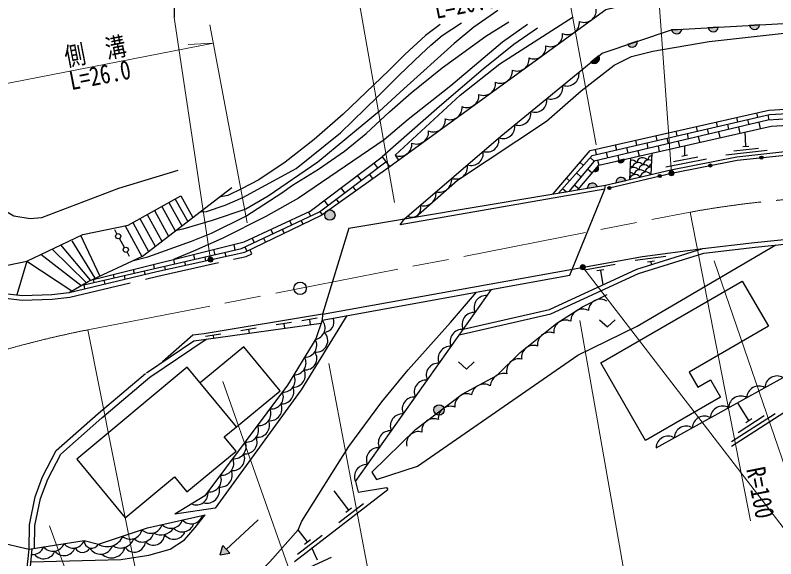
# Model space of a CAD drawing. Units: millimetres at full size, sheet at 1:1000; details may follow other scales. Extents: x 40000 to 680000, y 20000 to 380000.
# Drawn here: x 446060 to 519534, y 266390 to 318858 of the extents above; entities that cross this region are included whole.
import ezdxf
from ezdxf.enums import TextEntityAlignment as Align

# ---------------------------------------------------------------- set-up
doc = ezdxf.new("R2010")
doc.units = ezdxf.units.MM
doc.header["$LTSCALE"] = 1000
doc.linetypes.add('CHAIN', pattern=[18.5, 12, -1.5, 3.5, -1.5])
doc.linetypes.add('DASHED', pattern=[7.5, 6, -1.5])
for name, color, linetype, lineweight in [('M-BGD', 7, 'Continuous', 25), ('M-BMK', 2, 'CHAIN', 13), ('M-BMK-SRVR', 3, 'Continuous', 25), ('M-STR-HTXT', 7, 'Continuous', 13), ('M-STR-STR1', 1, 'Continuous', 25), ('M-STR-STRC', 7, 'Continuous', 25)]:
    doc.layers.add(name, color=color, linetype=linetype, lineweight=lineweight)
doc.styles.add('ＭＳ ゴシック', font='')
doc.styles.get('ＭＳ ゴシック').set_extended_font_data('MS Gothic')

msp = doc.modelspace()

# ---------------------------------------------------------------- hatches: boundary and pattern name
at = {"layer": 'M-BGD'}
for points in [[(510450, 317493, -0.82183), (509461, 317437)], [(513978, 317693, -0.82183), (512989, 317637)], [(517971, 317919, -0.82183), (516982, 317863)], [(506163, 316339, -0.82183), (505223, 316026)], [(502442, 314941, -0.82183), (501675, 314314)], [(504282, 304815), (504893, 304953, -0.84072)], [(518002, 305100, -1), (518300, 305132, -1)], [(501936, 303799), (502341, 304276, -0.84072)], [(513068, 304318, -1), (513362, 304376, -0.41421), (513244, 304200, -0.41421)], [(508174, 303299, -1), (508466, 303368, -0.41421), (508354, 303187, -0.41421)], [(504079, 302684, -0.82183), (505043, 302912)], [(501328, 302154, -0.82183), (502305, 302318)], [(503308, 302147, -1), (503600, 302216, -0.41421), (503489, 302035, -0.41421)], [(475959, 299566, -1), (476959, 299566, -1)], [(486504, 280754, -1), (487504, 280754, -1)], [(466106, 267668), (465858, 266758), (466785, 266934)]]:
    msp.add_hatch(color=256, dxfattribs=at).paths.add_polyline_path(points)
at = {"layer": 'M-STR-HTXT'}
for points in [[(509684, 303724, -0.41421), (509585, 303385, -0.41421), (509245, 303485, -1)], [(465141, 295387, -0.41421), (465041, 295048, -0.41421), (464701, 295148, -1)], [(501111, 294656, -0.41421), (501011, 294317, -0.41421), (500672, 294417, -1)]]:
    msp.add_hatch(color=256, dxfattribs=at).paths.add_polyline_path(points)

# ---------------------------------------------------------------- linework, layer by layer
at = {"layer": 'M-BGD'}
for p, q in [((510450, 317493), (509461, 317437)), ((513978, 317693), (512989, 317637)), ((517971, 317919), (516982, 317863)), ((506163, 316339), (505223, 316026)), ((502442, 314941), (501675, 314314)), ((517684, 309435), (517781, 309008)), ((515734, 308994), (515832, 308558)), ((516806, 308783), (516919, 308283)), ((518755, 309232), (518871, 308721)), ((511832, 308111), (511934, 307659)), ((512909, 307884), (513025, 307370)), ((513783, 308552), (513883, 308109)), ((514858, 308333), (514972, 307827)), ((515946, 308055), (516075, 307482)), ((517893, 308512), (518026, 307923)), ((507931, 307229), (508037, 306760)), ((509881, 307670), (509985, 307210)), ((510960, 307434), (511078, 306913)), ((512051, 307142), (512174, 306599)), ((513999, 307598), (514125, 307041)), ((516636, 306204), (516576, 307595)), ((505980, 306788), (506088, 306311)), ((507062, 306535), (507183, 306000)), ((509011, 306985), (509130, 306457)), ((510104, 306685), (510223, 306158)), ((502078, 305906), (502190, 305412)), ((504029, 306347), (504139, 305861)), ((505113, 306086), (505236, 305544)), ((506210, 305772), (506322, 305276)), ((508157, 306229), (508272, 305717)), ((510745, 305311), (510760, 306280)), ((514713, 305391), (518689, 305824)), ((515475, 305776), (517861, 306036)), ((516358, 306174), (516914, 306234)), ((481519, 305196), (482202, 304242)), ((482751, 305345), (483087, 304882)), ((501610, 305120), (502003, 304785)), ((503164, 305636), (503289, 305087)), ((504262, 305315), (504371, 304835)), ((504893, 304953), (504282, 304815)), ((505489, 305088), (505395, 302996)), ((507563, 305557), (507469, 303487)), ((508923, 304216), (512847, 304994)), ((509638, 304725), (511992, 305191)), ((510470, 305257), (511020, 305366)), ((480707, 304587), (481062, 304116)), ((500622, 304647), (500942, 304375)), ((502341, 304276), (501936, 303799)), ((502315, 304859), (502425, 304374)), ((480264, 303514), (480587, 303086)), ((500275, 303629), (500712, 303258)), ((501355, 304023), (501803, 303643)), ((479107, 303386), (479466, 302911)), ((499326, 303124), (499608, 302884)), ((504079, 302684), (505043, 302912)), ((477508, 302186), (477870, 301706)), ((478668, 302308), (478960, 301922)), ((498940, 302139), (499319, 301817)), ((500069, 302492), (500507, 302119)), ((501328, 302154), (502305, 302318)), ((462048, 301408), (463206, 299321)), ((460911, 300777), (462162, 298522)), ((461523, 301117), (462724, 298952)), ((475908, 300985), (476274, 300500)), ((477072, 301103), (477333, 300757)), ((459512, 300001), (460878, 297539)), ((460212, 300389), (461520, 298031)), ((474379, 299882), (474573, 299469)), ((475476, 299898), (475706, 299593)), ((458113, 299225), (459594, 296556)), ((458813, 299613), (460236, 297048)), ((473669, 299043), (473841, 298677)), ((456671, 298525), (458305, 295582)), ((457413, 298836), (458951, 296065)), ((472568, 299032), (472764, 298616)), ((454249, 293699), (452394, 297597)), ((455891, 297748), (455673, 298141)), ((470758, 298182), (470955, 297764)), ((471859, 298190), (472036, 297815)), ((453799, 293490), (451548, 297085)), ((456619, 296436), (456134, 297310)), ((468948, 297332), (469145, 296912)), ((470050, 297338), (470231, 296953)), ((452907, 293052), (449622, 296278)), ((453326, 293270), (450465, 296679)), ((465228, 296235), (465343, 295739)), ((467169, 296719), (467292, 296188)), ((468241, 296486), (468427, 296091)), ((468918, 295827), (468724, 296233)), ((452414, 292762), (448537, 295762)), ((456861, 295999), (457080, 295605)), ((463287, 295752), (463394, 295290)), ((464368, 295515), (464449, 295163)), ((466317, 295963), (466402, 295595)), ((508920, 295572), (505946, 295177)), ((447193, 295122), (446232, 291869)), ((447193, 295122), (451544, 292249)), ((459405, 294785), (459496, 294393)), ((461346, 295268), (461445, 294841)), ((462419, 295066), (462496, 294731)), ((504009, 294793), (501057, 294261)), ((507820, 295123), (507126, 295031)), ((507473, 295077), (507510, 294793)), ((457464, 294301), (457547, 293944)), ((458521, 294168), (458595, 293847)), ((460470, 294617), (460543, 294300)), ((502931, 294294), (502242, 294170)), ((502586, 294232), (502836, 292844)), ((453582, 293334), (453649, 293046)), ((454623, 293271), (454706, 292911)), ((455523, 293818), (455598, 293495)), ((456572, 293719), (456651, 293379)), ((452674, 292822), (452761, 292444)), ((478927, 273844), (492063, 292383)), ((475226, 289607), (473746, 289364)), ((472757, 289201), (471277, 288958)), ((472017, 289080), (472089, 288640)), ((474486, 289485), (474569, 288980)), ((465921, 288078), (464441, 287834)), ((469336, 288639), (467856, 288396)), ((468596, 288517), (468653, 288169)), ((463311, 287437), (464518, 287603)), ((465181, 287956), (465223, 287699)), ((507975, 277106), (520530, 284038)), ((516941, 279727), (515886, 281367)), ((515260, 277719), (519466, 280423)), ((515890, 278588), (518414, 280210)), ((516647, 279538), (517235, 279916)), ((473028, 266141), (482066, 273093)), ((478284, 271093), (476858, 272947)), ((481936, 273262), (482066, 273093)), ((477315, 269893), (479693, 271722)), ((478007, 270879), (478562, 271306)), ((466445, 267301), (469529, 270152)), ((474298, 268026), (473398, 269200)), ((473328, 266826), (475706, 268655)), ((474020, 267813), (474575, 268239)), ((465858, 266758), (466106, 267668)), ((466785, 266934), (466106, 267668)), ((446557, 258973), (447395, 267307)), ((446851, 258905), (447701, 267357)), ((465858, 266758), (466785, 266934)), ((475273, 266253), (474715, 267439)), ((474180, 265407), (476622, 266557))]:
    msp.add_line(p, q, dxfattribs=at)
at = {"layer": 'M-BGD', "linetype": 'DASHED'}
msp.add_line((443342, 268238), (447395, 267307), dxfattribs=at)
for points in [[(428514, 331123), (428440, 327194), (428692, 323757), (429165, 320985), (430011, 316911), (431436, 312077), (432724, 308170), (434136, 304321), (436162, 299238), (437345, 297016), (438644, 295085), (440106, 293711), (442036, 292411), (444037, 291668), (446737, 291358), (449638, 291456), (451339, 291639), (459837, 293683), (468386, 295573), (468918, 295827)], [(447395, 267307), (447431, 269669), (447990, 272373), (448707, 274305), (450031, 276828), (454075, 280415), (458727, 284344), (463311, 287437)]]:
    msp.add_lwpolyline(points, dxfattribs=at)
at = {"layer": 'M-BGD'}
for points in [[(428964, 331115), (428890, 327206), (429140, 323811), (429607, 321068), (430448, 317021), (431865, 312211), (433149, 308318), (434557, 304482), (436571, 299427), (437731, 297248), (438989, 295378), (440387, 294064), (442243, 292814), (444142, 292109), (446756, 291809), (449606, 291905), (451262, 292083), (459736, 294121), (468239, 296001), (475600, 299517), (482276, 304294), (503123, 319414), (509812, 321047), (531091, 322727)], [(492694, 319310), (490354, 317692), (488449, 316128), (483600, 311747), (481251, 309598), (477171, 306221), (475281, 304675), (470482, 301381), (468353, 300127), (465079, 299046), (462261, 298206), (461520, 298031)], [(457344, 295136), (458863, 295526), (463103, 297032), (465008, 297813), (468326, 299471), (471811, 301705), (472862, 302450), (475356, 303995), (477861, 305733), (479970, 307455), (482217, 309527), (484324, 311370), (487296, 313777), (491519, 316826), (493749, 318209)], [(482751, 305345), (489031, 311129), (492873, 314155), (499945, 318714)], [(483681, 299194), (492976, 307198), (502768, 315207), (509461, 317437), (532819, 318759), (555132, 315354), (576921, 311775)], [(495557, 317968), (493146, 316251), (488143, 312034), (484036, 308799), (481702, 306826), (473414, 301212), (470285, 299440), (466059, 297316), (463293, 296070), (461346, 295268)], [(463923, 299870), (464535, 299903), (466340, 300517), (468051, 301261), (473197, 304059), (477479, 307490), (481060, 310972), (483153, 313083), (485277, 315095), (486211, 315979), (487312, 316894), (489167, 318136)], [(487127, 317977), (485683, 316905), (483691, 315069), (482150, 313527), (477740, 309293), (474943, 306848), (472139, 304669), (469599, 302972), (467913, 302094), (466615, 301456), (465777, 301289)], [(496522, 317608), (494231, 316018), (491253, 313652), (487038, 310035), (481519, 305196)], [(484734, 299371), (488795, 302934), (497390, 308646), (500717, 311562), (503935, 314034), (505596, 314868), (507657, 315387), (513111, 316324), (523539, 317482), (530107, 317957), (533409, 317595), (543843, 315776), (553115, 313694), (563701, 312114), (575198, 309896), (576232, 309573)], [(498030, 301601), (501601, 305798), (518855, 309699), (529508, 310325), (543878, 308547), (573708, 301501)], [(498534, 301685), (501788, 305319), (518918, 309270), (529485, 309845), (544243, 307964), (573570, 301060)], [(573425, 300596), (544065, 307439), (529401, 309368), (518758, 308714), (501993, 304783), (499532, 301853)], [(500404, 301999), (502447, 304400), (519073, 308160), (529458, 308769), (543604, 307019), (573300, 300197)], [(503079, 302447), (509392, 303942), (515757, 305203), (520113, 305677), (525650, 305938), (530083, 305815), (534045, 305498), (538972, 304903), (545886, 303717), (554155, 301869), (572378, 297248)], [(453326, 293270), (468175, 296969), (474540, 299958), (481519, 305196)], [(503454, 302181), (509465, 303604), (515810, 304861), (520140, 305332), (525653, 305592), (530064, 305470), (534011, 305154), (538922, 304561), (545819, 303378), (554075, 301533), (572293, 296913)], [(452414, 292762), (467911, 296330), (475463, 299888), (481860, 304719)], [(461782, 303884), (456042, 302130), (448585, 299290), (447505, 299214), (445921, 299453), (443265, 301017), (442410, 301933), (441666, 304163)], [(451262, 292083), (453096, 293163), (458343, 295600), (467000, 302225)], [(438989, 295378), (442811, 294204), (447193, 295122), (452596, 297693), (456958, 298584), (462048, 301408)], [(489345, 288547), (497670, 290463), (506123, 294359), (512478, 296347), (517491, 296929), (523506, 297538), (529932, 297711), (536581, 297406), (542347, 296626), (547623, 295321), (570120, 290026)], [(488954, 287995), (497816, 290035), (506285, 293938), (512572, 295905), (517539, 296482), (523535, 297088), (529928, 297260), (536540, 296958), (542263, 296184), (547517, 294883), (569986, 289595)], [(480517, 274747), (480954, 274030), (484925, 275319), (500416, 286029), (506142, 288839), (519532, 296684)], [(499894, 294357), (506645, 295573), (512478, 296347)], [(447002, 260404), (450965, 259076), (457872, 258603), (460084, 259267), (463219, 260399), (465688, 261665), (467154, 262739), (468614, 263999), (470655, 266094), (473398, 269200), (473735, 270028), (478285, 277215), (481476, 281544), (484026, 284619), (488101, 289204), (490614, 292121)], [(480517, 274747), (484720, 278868), (489246, 282274), (492587, 284091), (494851, 286307), (498380, 289145), (500866, 290716), (503240, 291902)], [(515256, 277253), (529525, 286427), (542660, 289609), (552515, 291952), (556068, 291952), (565966, 290303), (566729, 290362)], [(475751, 289997), (464321, 288119), (463215, 287967), (460277, 285390)], [(478082, 289858), (473669, 282687), (465367, 271262), (461472, 270697)], [(447934, 267394), (447968, 269610), (448509, 272224), (449199, 274085), (450462, 276491), (454427, 280008), (459052, 283914), (464518, 287603), (475619, 289124)], [(475727, 289433), (475086, 287605), (472375, 283135), (464389, 272458), (461472, 270697)], [(502519, 289465), (503269, 288765), (504019, 289465)], [(467437, 279134), (471650, 282612), (468148, 286854), (463936, 283376)], [(488899, 285394), (489649, 284694), (490399, 285394)], [(478927, 273844), (479203, 272819), (481936, 273262)], [(447395, 267307), (452712, 268167), (454103, 267801), (458844, 269375), (464426, 270637)], [(447574, 266089), (456266, 266335), (458981, 266747), (461028, 267329), (462401, 268222), (463452, 269394), (464426, 270637)]]:
    msp.add_lwpolyline(points, dxfattribs=at)
for points in [[(502621, 285304), (516297, 293199), (518819, 288830), (511173, 284416), (512008, 282971), (513216, 283668), (514192, 281979), (506953, 277800)], [(452013, 276003), (456677, 270353), (461457, 274299), (462654, 272849), (467399, 276766), (466252, 278156), (467437, 279134), (462681, 284896)]]:
    msp.add_lwpolyline(points, close=True, dxfattribs=at)
for centre, radius in [((518151, 305116), 150), ((513215, 304347), 150), ((508320, 303333), 150), ((503454, 302181), 150), ((476459, 299566), 500), ((456012, 297529), 250), ((456740, 296217), 250), ((487004, 280754), 500)]:
    msp.add_circle(centre, radius, dxfattribs=at)
for centre, radius, start, end in [((501024, 319325), 1160, 246.43771, 5.46733), ((499405, 318151), 1160, 246.43771, 5.46733), ((509950, 317563), 505, 194.40918, 352.06737), ((513478, 317763), 505, 194.40918, 352.06737), ((517471, 317989), 505, 194.40918, 352.06737), ((497786, 316976), 1160, 246.43771, 5.46733), ((505662, 316275), 505, 209.59713, 7.25532), ((496167, 315802), 1160, 246.43771, 5.46733), ((494548, 314628), 1160, 246.43771, 5.46733), ((501996, 314703), 505, 230.45442, 28.11261), ((492929, 313454), 1160, 246.43771, 5.46733), ((499364, 313184), 1160, 249.7687, 8.79832), ((491310, 312280), 1160, 246.43771, 5.46733), ((497816, 311917), 1160, 249.7687, 8.79832), ((489691, 311105), 1160, 246.43771, 5.46733), ((496268, 310651), 1160, 249.7687, 8.79832), ((488072, 309931), 1160, 246.43771, 5.46733), ((494719, 309385), 1160, 249.7687, 8.79832), ((486453, 308757), 1160, 246.43771, 5.46733), ((493172, 308114), 1160, 249.95969, 8.99296), ((484834, 307583), 1160, 246.43771, 5.46733), ((483215, 306408), 1160, 246.43771, 5.46733), ((491633, 306818), 1160, 251.21792, 10.24754), ((490117, 305513), 1160, 251.21792, 10.24754), ((504576, 304937), 318, 202.63368, 2.85142), ((506675, 304529), 578, 35.98625, 170.65521), ((507712, 304775), 578, 106.02578, 170.65521), ((488602, 304208), 1160, 251.21792, 10.24754), ((502097, 304073), 318, 239.49693, 39.71466), ((505201, 303816), 578, 35.98625, 63.8479), ((505638, 304284), 578, 35.98625, 106.02578), ((506238, 304061), 578, 35.98625, 170.65521), ((506838, 303838), 578, 35.98625, 170.65521), ((507275, 304307), 578, 63.8479, 170.65521), ((507439, 303616), 578, 83.80953, 170.65521), ((507875, 304084), 578, 128.41695, 170.65521), ((505965, 302902), 578, 35.98625, 170.65521), ((505364, 303125), 578, 35.98625, 83.80953), ((505801, 303593), 578, 35.98625, 128.41695), ((506402, 303370), 578, 35.98625, 170.65521), ((507002, 303148), 578, 35.98625, 170.65521), ((486989, 303015), 1242, 257.12727, 4.3382), ((504583, 302703), 505, 24.49163, 182.14983), ((501833, 302139), 505, 20.69257, 178.35076), ((485506, 301672), 1213, 255.21973, 6.24574), ((484381, 300221), 862, 242.63433, 18.83114), ((491549, 290639), 1160, 85.16532, 204.19494), ((502587, 290280), 1160, 57.03831, 176.06793), ((500883, 289337), 1159, 61.83578, 180.93131), ((475863, 289239), 994, 272.58175, 22.69432), ((490392, 289007), 1160, 85.16532, 204.19494), ((474836, 288690), 1160, 280.78026, 39.80988), ((499240, 288267), 1158, 65.31485, 184.49799), ((475154, 287445), 1100, 261.71595, 46.76321), ((489236, 287375), 1160, 85.16532, 204.19494), ((497676, 287090), 1160, 69.28888, 188.3185), ((474031, 287001), 1160, 269.25264, 28.28226), ((488080, 285743), 1160, 85.16532, 204.19494), ((496134, 285832), 1159, 70.19176, 189.28684), ((472994, 285291), 1160, 269.25264, 28.28226), ((474117, 285717), 1087, 261.51221, 36.00862), ((486923, 284111), 1160, 85.16532, 204.19494), ((494688, 284525), 1160, 74.87287, 193.90249), ((472926, 284113), 1157, 267.98241, 27.18374), ((471938, 283623), 1158, 266.87352, 26.01643), ((485767, 282479), 1160, 85.16532, 204.19494), ((493267, 282953), 1325, 77.17906, 173.9057), ((519640, 282874), 1160, 59.38759, 178.41721), ((471815, 282509), 1160, 263.68932, 22.71894), ((491350, 282016), 1233, 60.91987, 170.11572), ((517889, 281907), 1160, 59.38759, 178.41721), ((470804, 282018), 1160, 263.68932, 22.71894), ((489690, 281156), 1160, 67.44935, 186.47897), ((484611, 280847), 1160, 85.16532, 204.19494), ((516138, 280941), 1160, 59.38759, 178.41721), ((469607, 280416), 1160, 263.68932, 22.71894), ((470663, 280875), 1160, 263.68932, 22.71894), ((488092, 279954), 1160, 67.44935, 186.47897), ((514387, 279974), 1160, 59.38759, 178.41721), ((483455, 279215), 1160, 85.16532, 204.19494), ((512637, 279007), 1160, 59.38759, 178.41721), ((468409, 278815), 1160, 263.68932, 22.71894), ((469465, 279273), 1160, 263.68932, 22.71894), ((486494, 278751), 1160, 67.44935, 186.47897), ((510886, 278041), 1160, 59.38759, 178.41721), ((482298, 277584), 1160, 85.16532, 204.19494), ((485018, 277507), 1160, 73.76418, 192.7938), ((468267, 277672), 1160, 263.68932, 22.71894), ((509135, 277074), 1160, 59.38759, 178.41721), ((467211, 277213), 1160, 263.68932, 22.71894), ((481142, 275952), 1160, 85.16532, 204.19494), ((467069, 276070), 1160, 263.68932, 22.71894), ((466013, 275612), 1160, 263.68932, 22.71894), ((465872, 274469), 1160, 263.68932, 22.71894), ((479986, 274320), 1160, 85.16532, 204.19494), ((464815, 274010), 1160, 263.68932, 22.71894), ((463559, 272723), 1136, 246.36649, 6.77497), ((464590, 272964), 1207, 252.95598, 16.92637), ((463052, 270930), 1160, 223.2262, 342.25582), ((459130, 270029), 1175, 225.22615, 343.43073), ((461102, 270489), 1160, 223.2262, 342.25582), ((462208, 270128), 1148, 222.1942, 343.28784), ((457168, 269439), 1160, 228.84483, 347.87445), ((460152, 270125), 1429, 239.57774, 327.49035), ((461401, 269405), 1133, 216.25233, 339.46849), ((454949, 269218), 1650, 239.15986, 337.55942), ((456227, 268819), 1392, 236.98286, 339.73643), ((458330, 269116), 1114, 224.33332, 348.33754), ((459427, 268760), 1060, 222.3073, 358.65478), ((447732, 267958), 1160, 265.7422, 338.70144), ((449706, 268277), 1160, 219.67182, 338.70144), ((451671, 268531), 1112, 217.34944, 339.19163), ((453447, 268136), 736, 177.53951, 332.98825), ((454309, 268069), 1232, 211.58856, 340.21427), ((455358, 267827), 1348, 226.82275, 345.88567), ((457557, 268122), 1088, 214.99816, 356.01939), ((448810, 267553), 1160, 219.67182, 338.70144), ((450777, 267831), 1128, 218.29169, 339.17848), ((452557, 267790), 793, 206.79366, 332.48412)]:
    msp.add_arc(centre, radius, start, end, dxfattribs=at)
at = {"layer": 'M-BMK'}
msp.add_line((453076, 288487), (511253, 299848), dxfattribs=at)
for centre, start, end in [((528908, 201419), 75.01853, 100.1691), ((472442, 190380), 101.16641, 146.71308)]:
    msp.add_arc(centre, 100000, start, end, dxfattribs=at)
at = {"layer": 'M-BMK-SRVR'}
msp.add_circle((473582, 292492), 600, dxfattribs=at)
at = {"layer": 'M-STR-HTXT'}
for p, q in [((509465, 303604), (507373, 332478)), ((502191, 306347), (498963, 323862)), ((482689, 300777), (479202, 320657)), ((464921, 295268), (461400, 318622)), ((464876, 317945), (468455, 298827)), ((442922, 311813), (465210, 316165)), ((465210, 316165), (462758, 316034)), ((511253, 299848), (517099, 270048)), ((513584, 295140), (523191, 267126)), ((500891, 294536), (524289, 264120)), ((500606, 289378), (505426, 262030)), ((453076, 288487), (458819, 259729)), ((476355, 285251), (481639, 257385)), ((466103, 283516), (475742, 256234)), ((449383, 269573), (455722, 252140))]:
    msp.add_line(p, q, dxfattribs=at)
for centre in [(509465, 303604), (464921, 295268), (500891, 294536)]:
    msp.add_circle(centre, 250, dxfattribs=at)
at = {"layer": 'M-STR-STR1'}
for p, q in [((478284, 298289), (503079, 302447)), ((475751, 289997), (499894, 294357)), ((475727, 289433), (499649, 293752))]:
    msp.add_line(p, q, dxfattribs=at)
for points in [[(503030, 302081), (483262, 298637), (483681, 299194)], [(499649, 293752), (503030, 302081), (503079, 302447)], [(478284, 298289), (475751, 289997), (475727, 289433)]]:
    msp.add_lwpolyline(points, dxfattribs=at)
at = {"layer": 'M-STR-STRC'}
msp.add_line((461400, 320622), (461400, 318622), dxfattribs=at)

# ---------------------------------------------------------------- texts
at = {"layer": 'M-STR-HTXT', "style": 'ＭＳ ゴシック', "width": 0.8}
for s, p in [('L=20.0', (489330, 320875)), ('L=26.0', (454066, 313989))]:
    msp.add_text(s, height=1833, rotation=11.05, dxfattribs=at).set_placement(p, align=Align.TOP_CENTER)
msp.add_text('側\u3000溝', height=1833, rotation=11.05, dxfattribs=at).set_placement((454076, 313938), align=Align.BOTTOM_CENTER)
msp.add_text('R=100', height=1833, rotation=281.1, dxfattribs=at).set_placement((517099, 270048), align=Align.BOTTOM_RIGHT)

doc.saveas('drawing.dxf')
